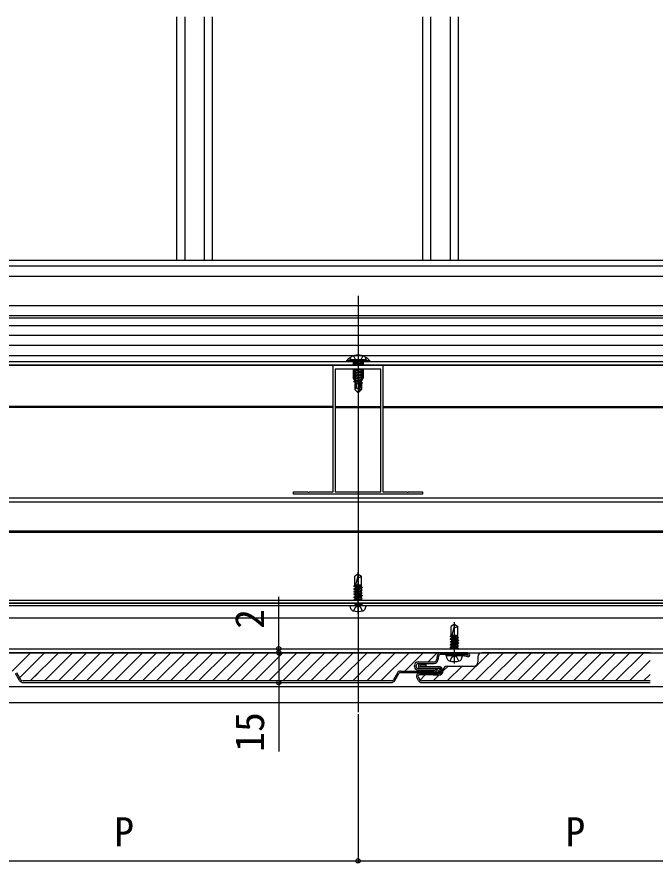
# Model space of a CAD drawing. Units: millimetres, scale not verified. Extents: x -875 to 875, y -1304 to 1296.
# Drawn here: x -356 to -34.3, y -1008.3 to -581.5 of the extents above; entities that cross this region are included whole.
import ezdxf
from ezdxf.enums import TextEntityAlignment as Align

# ---------------------------------------------------------------- set-up
doc = ezdxf.new("R2010")
doc.units = ezdxf.units.MM
doc.header["$LTSCALE"] = 8
for name, color, linetype in [('0-3_YKK_11', 7, 'Continuous'), ('0-5_YKK_12', 2, 'Continuous'), ('0-6_YKK_13', 4, 'Continuous'), ('0-7_YKK_D', 6, 'Continuous')]:
    doc.layers.add(name, color=color, linetype=linetype)
doc.styles.add('ＭＳ ゴシック', font='')
doc.styles.get('ＭＳ ゴシック').set_extended_font_data('MS Gothic')

msp = doc.modelspace()

# ---------------------------------------------------------------- linework, layer by layer
at = {"layer": '0-3_YKK_11'}
for points in [[(-151.5, -822.2), (-216.5, -822.2), (-216.5, -821), (-209.458, -821), (-209.275, -821.12), (-208.725, -821.12), (-208.542, -821), (-196.5, -821), (-196.5, -757.2), (-184.458, -757.2), (-184.275, -757.32), (-183.725, -757.32), (-183.542, -757.2), (-171.5, -757.2), (-171.5, -821), (-159.458, -821), (-159.275, -821.12), (-158.725, -821.12), (-158.542, -821), (-151.5, -821)], [(-195.5, -759.2), (-195.5, -821), (-172.5, -821), (-172.5, -759.2)]]:
    msp.add_lwpolyline(points, close=True, dxfattribs=at)
at = {"layer": '0-5_YKK_12'}
for p, q in [((-275.5, -581.458), (-275.5, -704.2)), ((-271.443, -581.458), (-271.443, -704.2)), ((-261.557, -581.458), (-261.557, -704.2)), ((-257.5, -581.458), (-257.5, -704.2)), ((-151.5, -581.458), (-151.5, -704.2)), ((-147.443, -581.458), (-147.443, -704.2)), ((-137.557, -581.458), (-137.557, -704.2)), ((-133.5, -581.458), (-133.5, -704.2)), ((-618.5, -704.2), (705.5, -704.2)), ((791.221, -707.2), (-860.035, -707.2)), ((-571.832, -712.2), (658.832, -712.2)), ((-184, -722.2), (-184, -932.2)), ((-573.5, -733.2), (660.5, -733.2)), ((-584, -755.2), (671, -755.2)), ((-573.75, -752.2), (660.75, -752.2)), ((-184, -751.7), (-184, -765.7)), ((-593, -757.2), (680, -757.2)), ((-196.5, -777.9), (-399, -777.9)), ((-196.5, -778.5), (-399, -778.5)), ((-195.5, -777.9), (-172.5, -777.9)), ((-195.5, -778.5), (-172.5, -778.5)), ((-171.5, -777.9), (31, -777.9)), ((-171.5, -778.5), (31, -778.5)), ((644.796, -824.2), (-557.804, -824.2)), ((644.796, -826.2), (-557.804, -826.2)), ((644.868, -841.5), (-557.868, -841.5)), ((644.826, -840.9), (-557.826, -840.9)), ((-184, -882.3), (-184, -861.5)), ((-608.5, -875.6), (695.5, -875.6)), ((-608.5, -877.2), (695.5, -877.2)), ((695.5, -877.2), (-608.5, -877.2)), ((493.674, -878.5), (-406.674, -878.5)), ((-608.5, -884.51), (695.5, -884.51)), ((-135.433, -907.6), (-135.433, -886.8)), ((-608.5, -900.2), (695.5, -900.2)), ((-608.5, -902.2), (695.5, -902.2)), ((-608.5, -919.2), (695.5, -919.2)), ((-608.5, -927.2), (695.5, -927.2))]:
    msp.add_line(p, q, dxfattribs=at)
at = {"layer": '0-6_YKK_13'}
for p, q in [((671, -727.2), (-584, -727.2)), ((671, -732.2), (-584, -732.2)), ((671, -737.2), (-584, -737.2)), ((671, -742.2), (-584, -742.2)), ((671, -747.2), (-584, -747.2)), ((-184, -751), (-184, -771.9)), ((-189.9, -754.952), (-189.9, -755.2)), ((-178.1, -754.952), (-189.9, -754.952)), ((-189.9, -755.2), (-178.1, -755.2)), ((-188, -754.4), (-187.859, -753.598)), ((-180, -754.4), (-188, -754.4)), ((-188, -754.4), (-187.912, -754.9)), ((-180.088, -754.9), (-187.912, -754.9)), ((-186.5, -755.2), (-186.5, -757.2)), ((-186.1, -755.55), (-182.5, -754.95)), ((-182.5, -755.05), (-186.1, -755.65)), ((-186.1, -755.55), (-185.55, -755.232)), ((-186.067, -755.2), (-186.067, -755.531)), ((-182.5, -754.95), (-185.55, -755.232)), ((-185.55, -755.968), (-182.5, -755.05)), ((-185.55, -755.1), (-185.55, -755.232)), ((-182.5, -754.95), (-182.5, -755.05)), ((-182.45, -755.1), (-182.45, -755.932)), ((-181.933, -755.2), (-181.933, -756.231)), ((-181.5, -755.2), (-181.5, -757.2)), ((-180, -754.4), (-180.141, -753.598)), ((-180, -754.4), (-180.088, -754.9)), ((-178.1, -754.952), (-178.1, -755.2)), ((671, -757.2), (-584, -757.2)), ((-186.5, -759.2), (-186.5, -763.5)), ((-186.1, -755.55), (-186.1, -755.65)), ((-186.1, -755.55), (-186.1, -755.65)), ((-186.1, -755.65), (-185.55, -755.968)), ((-186.1, -756.95), (-181.9, -756.25)), ((-181.9, -756.35), (-186.1, -757.05)), ((-186.1, -756.95), (-185.55, -756.632)), ((-186.1, -756.95), (-186.1, -757.05)), ((-186.1, -757.05), (-185.84, -757.2)), ((-182.2, -759.2), (-186.1, -759.85)), ((-186.1, -759.75), (-182.8, -759.2)), ((-186.1, -759.75), (-185.55, -759.432)), ((-186.067, -755.669), (-186.067, -756.931)), ((-186.067, -757.069), (-186.067, -757.2)), ((-186.067, -759.2), (-186.067, -759.731)), ((-182.45, -755.932), (-185.55, -756.632)), ((-185.55, -755.968), (-185.55, -756.632)), ((-184.521, -759.2), (-185.55, -759.432)), ((-185.55, -759.2), (-185.55, -759.432)), ((-182.45, -756.668), (-184, -757.018)), ((-181.9, -756.25), (-182.45, -755.932)), ((-181.9, -756.35), (-182.45, -756.668)), ((-182.45, -756.668), (-182.45, -757.2)), ((-182.45, -759.468), (-182.45, -760.132)), ((-181.933, -756.369), (-181.933, -757.2)), ((-181.933, -759.2), (-181.933, -760.431)), ((-181.9, -756.25), (-181.9, -756.35)), ((-181.5, -759.2), (-181.5, -763.5)), ((-185.55, -763.5), (-186.5, -763.5)), ((-185.7, -765.2), (-186.5, -763.5)), ((-186.1, -759.75), (-186.1, -759.85)), ((-186.1, -759.85), (-185.55, -760.168)), ((-186.1, -761.15), (-181.9, -760.45)), ((-181.9, -760.55), (-186.1, -761.25)), ((-186.1, -761.15), (-185.55, -760.832)), ((-186.1, -761.15), (-186.1, -761.25)), ((-186.1, -761.25), (-185.55, -761.568)), ((-186.1, -762.55), (-181.9, -761.85)), ((-181.9, -761.95), (-186.1, -762.65)), ((-186.1, -762.55), (-185.55, -762.232)), ((-186.1, -762.55), (-186.1, -762.65)), ((-186.1, -762.65), (-185.55, -762.968)), ((-186.1, -763.95), (-181.9, -763.25)), ((-181.9, -763.35), (-186.1, -764.05)), ((-186.1, -763.95), (-185.55, -763.632)), ((-186.1, -763.95), (-186.1, -764.05)), ((-186.067, -759.869), (-186.067, -762.531)), ((-186.067, -762.669), (-186.067, -763.931)), ((-182.45, -760.132), (-185.55, -760.832)), ((-185.55, -760.168), (-185.55, -760.832)), ((-182.45, -761.532), (-185.55, -762.232)), ((-185.55, -761.568), (-185.55, -762.232)), ((-182.45, -762.932), (-185.55, -763.632)), ((-185.55, -762.968), (-185.55, -763.632)), ((-181.9, -760.45), (-182.45, -760.132)), ((-182.45, -760.868), (-182.45, -761.532)), ((-181.9, -761.85), (-182.45, -761.532)), ((-182.45, -762.268), (-182.45, -762.932)), ((-181.9, -763.25), (-182.45, -762.932)), ((-182.45, -763.668), (-182.45, -764.332)), ((-181.5, -763.5), (-182.3, -765.2)), ((-181.5, -763.5), (-182.16, -763.5)), ((-181.933, -760.569), (-181.933, -761.831)), ((-181.933, -761.969), (-181.933, -763.231)), ((-181.933, -763.369), (-181.933, -764.42)), ((-181.9, -760.45), (-181.9, -760.55)), ((-181.9, -761.85), (-181.9, -761.95)), ((-181.9, -763.25), (-181.9, -763.35)), ((-186.1, -764.05), (-185.55, -764.368)), ((-186.1, -765.35), (-183.074, -764.846)), ((-183.102, -764.95), (-186.1, -765.45)), ((-186.1, -765.35), (-185.55, -765.032)), ((-186.1, -765.35), (-186.1, -765.45)), ((-186.1, -765.45), (-185.55, -765.768)), ((-186.067, -764.069), (-186.067, -764.42)), ((-182.3, -765.2), (-185.7, -765.2)), ((-185.7, -766.5), (-185.55, -766.432)), ((-185.7, -766.5), (-185.7, -769.35)), ((-183.424, -766.5), (-185.7, -766.5)), ((-182.45, -764.332), (-185.55, -765.032)), ((-185.55, -764.368), (-185.55, -765.032)), ((-183.16, -765.228), (-185.55, -765.768)), ((-185.55, -765.768), (-185.55, -766.432)), ((-183.305, -765.925), (-185.55, -766.432)), ((-183.365, -766.217), (-185.083, -766.5)), ((-183.09, -764.893), (-184, -769.278)), ((-182.668, -764.777), (-183.85, -770.476)), ((-183.42, -766.484), (-183.504, -766.5)), ((-182.668, -764.778), (-181.9, -764.65)), ((-181.9, -764.75), (-182.613, -764.869)), ((-182.45, -765.732), (-182.603, -765.767)), ((-182.6, -764.948), (-182.6, -769.226)), ((-182, -765.992), (-182.6, -766.091)), ((-182, -766.208), (-182.6, -766.324)), ((-182.3, -766.5), (-182.6, -766.5)), ((-181.9, -764.65), (-182.45, -764.332)), ((-182.45, -765.068), (-182.45, -765.732)), ((-182, -765.992), (-182.45, -765.732)), ((-182, -766.208), (-182.3, -766.381)), ((-182.3, -766.381), (-182.3, -769.35)), ((-182, -765.992), (-182, -766.208)), ((-181.9, -764.65), (-181.9, -764.75)), ((-184.743, -768.547), (-185.7, -769.35)), ((-184.15, -770.9), (-185.7, -769.35)), ((-184, -769.278), (-184.15, -770.9)), ((-184.15, -770.9), (-183.85, -770.9)), ((-184, -769.278), (-184, -770.9)), ((-182.6, -769.226), (-183.85, -770.476)), ((-183.85, -770.9), (-182.3, -769.35)), ((-183.85, -770.476), (-183.85, -770.9)), ((-182.3, -769.35), (-182.6, -769.226)), ((-184, -862.5), (-185.7, -863.562)), ((-185.7, -868), (-185.7, -863.562)), ((-183.904, -862.727), (-185.317, -868)), ((-184, -862.5), (-182.3, -863.562)), ((-182.3, -868), (-182.3, -863.562)), ((-186.1, -868.63), (-182.755, -868)), ((-186.1, -868.53), (-183.286, -868)), ((-185.475, -868.169), (-186.1, -868.53)), ((-186.1, -868.53), (-186.1, -868.63)), ((-185.475, -868.99), (-186.1, -868.63)), ((-186.1, -869.93), (-181.9, -869.139)), ((-186.1, -870.03), (-181.9, -869.239)), ((-185.475, -869.569), (-186.1, -869.93)), ((-186.1, -869.93), (-186.1, -870.03)), ((-185.475, -870.39), (-186.1, -870.03)), ((-186.1, -871.33), (-181.9, -870.539)), ((-186.1, -871.43), (-181.9, -870.639)), ((-185.7, -868), (-182.3, -868)), ((-185.475, -868), (-185.475, -868.169)), ((-184.845, -868), (-185.475, -868.169)), ((-185.475, -868.99), (-182.525, -868.2)), ((-182.525, -868.778), (-185.475, -869.569)), ((-185.475, -868.99), (-185.475, -869.569)), ((-185.475, -870.39), (-182.525, -869.6)), ((-182.525, -870.178), (-185.475, -870.969)), ((-185.475, -870.39), (-185.475, -872.369)), ((-182.525, -868.2), (-182.3, -868)), ((-182.525, -868.2), (-182.525, -868.778)), ((-182.525, -869.6), (-181.9, -869.239)), ((-182.525, -869.6), (-182.525, -870.178)), ((-182.525, -871), (-181.9, -870.639)), ((-185.475, -870.969), (-186.1, -871.33)), ((-186.1, -871.33), (-186.1, -871.43)), ((-185.475, -871.79), (-186.1, -871.43)), ((-186.1, -872.73), (-181.9, -871.939)), ((-186.1, -872.83), (-181.9, -872.039)), ((-185.475, -873.19), (-186.1, -872.83)), ((-186.1, -874.13), (-181.9, -873.339)), ((-186.1, -874.23), (-181.9, -873.439)), ((-185.475, -873.769), (-186.1, -874.13)), ((-186.1, -874.13), (-186.1, -874.23)), ((-185.475, -874.59), (-186.1, -874.23)), ((-186.1, -875.53), (-181.9, -874.739)), ((-185.943, -875.6), (-181.9, -874.839)), ((-185.475, -871.79), (-182.525, -871)), ((-182.525, -871.578), (-185.475, -872.369)), ((-185.475, -873.19), (-182.525, -872.4)), ((-182.525, -872.978), (-185.475, -873.769)), ((-185.475, -873.19), (-185.475, -873.769)), ((-185.475, -874.59), (-182.525, -873.8)), ((-182.525, -874.378), (-185.475, -875.169)), ((-185.475, -874.59), (-185.475, -875.169)), ((-182.525, -871), (-182.525, -871.578)), ((-182.525, -871.578), (-181.9, -871.939)), ((-182.525, -872.4), (-181.9, -872.039)), ((-182.525, -872.4), (-182.525, -872.978)), ((-182.525, -872.978), (-181.9, -873.339)), ((-182.525, -873.8), (-181.9, -873.439)), ((-182.525, -873.8), (-182.525, -874.378)), ((-182.525, -874.378), (-181.9, -874.739)), ((-182.525, -875.2), (-181.9, -874.839)), ((-181.9, -871.939), (-181.9, -872.039)), ((-181.9, -873.339), (-181.9, -873.439)), ((-181.9, -874.739), (-181.9, -874.839)), ((-187.604, -879.979), (-188, -878.5)), ((-180, -878.5), (-188, -878.5)), ((-185.475, -877.39), (-185.805, -877.2)), ((-185.7, -878.1), (-185.7, -878)), ((-185.7, -878), (-182.3, -878)), ((-182.606, -877.2), (-185.475, -877.969)), ((-185.475, -877.39), (-184.765, -877.2)), ((-185.475, -877.39), (-185.475, -878)), ((-184.349, -878), (-181.9, -877.539)), ((-184.018, -875.6), (-182.525, -875.2)), ((-182.742, -879.136), (-184, -878.467)), ((-183.817, -878), (-181.9, -877.639)), ((-181.8, -881.067), (-182.742, -879.136)), ((-182.525, -875.2), (-182.525, -875.6)), ((-182.525, -878), (-181.9, -877.639)), ((-182.487, -877.2), (-181.9, -877.539)), ((-182.3, -878.1), (-182.3, -878)), ((-181.9, -877.539), (-181.9, -877.639)), ((-180.396, -879.979), (-180, -878.5)), ((-135.433, -887.8), (-137.133, -888.862)), ((-137.133, -893.3), (-137.133, -888.862)), ((-135.337, -888.027), (-136.75, -893.3)), ((-135.433, -887.8), (-133.733, -888.862)), ((-133.733, -893.3), (-133.733, -888.862)), ((-137.533, -893.93), (-134.188, -893.3)), ((-137.533, -893.83), (-134.719, -893.3)), ((-136.908, -893.469), (-137.533, -893.83)), ((-137.533, -893.83), (-137.533, -893.93)), ((-136.908, -894.29), (-137.533, -893.93)), ((-137.533, -895.23), (-133.333, -894.439)), ((-137.533, -895.33), (-133.333, -894.539)), ((-136.908, -894.869), (-137.533, -895.23)), ((-137.533, -895.23), (-137.533, -895.33)), ((-136.908, -895.69), (-137.533, -895.33)), ((-137.533, -896.63), (-133.333, -895.839)), ((-137.533, -896.73), (-133.333, -895.939)), ((-136.908, -896.269), (-137.533, -896.63)), ((-137.133, -893.3), (-133.733, -893.3)), ((-136.908, -893.3), (-136.908, -893.469)), ((-136.278, -893.3), (-136.908, -893.469)), ((-136.908, -894.29), (-133.958, -893.5)), ((-133.958, -894.078), (-136.908, -894.869)), ((-136.908, -894.29), (-136.908, -894.869)), ((-136.908, -895.69), (-133.958, -894.9)), ((-133.958, -895.478), (-136.908, -896.269)), ((-136.908, -895.69), (-136.908, -897.669)), ((-136.908, -897.09), (-133.958, -896.3)), ((-133.958, -893.5), (-133.733, -893.3)), ((-133.958, -893.5), (-133.958, -894.078)), ((-133.958, -894.9), (-133.333, -894.539)), ((-133.958, -894.9), (-133.958, -895.478)), ((-133.958, -896.3), (-133.333, -895.939)), ((-133.958, -896.3), (-133.958, -896.878)), ((-137.533, -896.63), (-137.533, -896.73)), ((-136.908, -897.09), (-137.533, -896.73)), ((-137.533, -898.03), (-133.333, -897.239)), ((-137.533, -898.13), (-133.333, -897.339)), ((-136.908, -898.49), (-137.533, -898.13)), ((-137.533, -899.43), (-133.333, -898.639)), ((-137.533, -899.53), (-133.333, -898.739)), ((-136.908, -899.069), (-137.533, -899.43)), ((-137.533, -899.43), (-137.533, -899.53)), ((-136.908, -899.89), (-137.533, -899.53)), ((-133.958, -896.878), (-136.908, -897.669)), ((-136.908, -898.49), (-133.958, -897.7)), ((-133.958, -898.278), (-136.908, -899.069)), ((-136.908, -898.49), (-136.908, -899.069)), ((-136.908, -899.89), (-133.958, -899.1)), ((-136.908, -899.89), (-136.908, -900.2)), ((-133.958, -899.678), (-135.905, -900.2)), ((-134.188, -900.2), (-133.333, -900.039)), ((-133.958, -896.878), (-133.333, -897.239)), ((-133.958, -897.7), (-133.333, -897.339)), ((-133.958, -897.7), (-133.958, -898.278)), ((-133.958, -898.278), (-133.333, -898.639)), ((-133.958, -899.1), (-133.333, -898.739)), ((-133.958, -899.1), (-133.958, -899.678)), ((-133.958, -899.678), (-133.333, -900.039)), ((-133.657, -900.2), (-133.333, -900.139)), ((-133.439, -900.2), (-133.333, -900.139)), ((-133.333, -897.239), (-133.333, -897.339)), ((-133.333, -898.639), (-133.333, -898.739)), ((-133.333, -900.039), (-133.333, -900.139)), ((-142.22, -902.2), (-522.72, -902.2)), ((-358.407, -911.406), (-349.2, -902.2)), ((-354.623, -914.694), (-342.129, -902.2)), ((-349.258, -916.4), (-335.058, -902.2)), ((-342.187, -916.4), (-327.987, -902.2)), ((-335.116, -916.4), (-320.916, -902.2)), ((-328.045, -916.4), (-313.845, -902.2)), ((-320.974, -916.4), (-306.774, -902.2)), ((-313.903, -916.4), (-299.703, -902.2)), ((-306.832, -916.4), (-292.632, -902.2)), ((-299.761, -916.4), (-285.561, -902.2)), ((-292.69, -916.4), (-278.49, -902.2)), ((-285.619, -916.4), (-271.419, -902.2)), ((-278.547, -916.4), (-264.347, -902.2)), ((-271.476, -916.4), (-257.276, -902.2)), ((-264.405, -916.4), (-250.205, -902.2)), ((-257.334, -916.4), (-243.134, -902.2)), ((-250.263, -916.4), (-236.063, -902.2)), ((-243.192, -916.4), (-228.992, -902.2)), ((-236.121, -916.4), (-221.921, -902.2)), ((-229.05, -916.4), (-214.85, -902.2)), ((-221.979, -916.4), (-207.779, -902.2)), ((-214.908, -916.4), (-200.708, -902.2)), ((-207.837, -916.4), (-193.637, -902.2)), ((-200.766, -916.4), (-186.566, -902.2)), ((-193.695, -916.4), (-179.495, -902.2)), ((-186.624, -916.4), (-172.424, -902.2)), ((-179.552, -916.4), (-165.352, -902.2)), ((-172.481, -916.4), (-158.281, -902.2)), ((-160.41, -911.4), (-151.21, -902.2)), ((-148.739, -906.8), (-144.139, -902.2)), ((-144.187, -903.839), (-144.55, -905.816)), ((-143.4, -903.984), (-143.763, -905.961)), ((-128.72, -902.2), (-142.22, -902.2)), ((-128.72, -903), (-142.22, -903)), ((-139.72, -903), (-139.72, -903.8)), ((-139.72, -903), (-131.407, -903)), ((-131.146, -903.8), (-139.72, -903.8)), ((-139.037, -905.279), (-139.433, -903.8)), ((-131.433, -903.8), (-139.433, -903.8)), ((-134.175, -904.436), (-135.433, -903.767)), ((-133.233, -906.367), (-134.175, -904.436)), ((-132.006, -916.4), (-117.806, -902.2)), ((-131.829, -905.279), (-131.433, -903.8)), ((-131.72, -903), (-131.076, -903)), ((-128.894, -904.185), (-131.007, -903.812)), ((-130.937, -903.012), (-128.755, -903.397)), ((-124.935, -916.4), (-110.735, -902.2)), ((-123.62, -904.2), (-123.62, -906.9)), ((-36.8, -902.2), (-121.62, -902.2)), ((-117.864, -916.4), (-103.664, -902.2)), ((-110.793, -916.4), (-96.593, -902.2)), ((-103.722, -916.4), (-89.522, -902.2)), ((-96.651, -916.4), (-82.451, -902.2)), ((-89.579, -916.4), (-75.379, -902.2)), ((-82.508, -916.4), (-68.308, -902.2)), ((-75.437, -916.4), (-61.237, -902.2)), ((-68.366, -916.4), (-54.166, -902.2)), ((-61.295, -916.4), (-47.095, -902.2)), ((-54.224, -916.4), (-40.024, -902.2)), ((-155.52, -909.2), (-155.52, -908.6)), ((-154.72, -909.2), (-154.72, -908.6)), ((-153.72, -906.8), (-145.73, -906.8)), ((-153.72, -907.6), (-145.73, -907.6)), ((-152.62, -907.9), (-149.62, -907.9)), ((-152.62, -908.7), (-149.62, -908.7)), ((-152.62, -909.1), (-143.42, -909.1)), ((-149.62, -908.7), (-149.62, -907.9)), ((-141.127, -911.379), (-138.648, -908.9)), ((-139.12, -908.9), (-125.62, -908.9)), ((-139.077, -916.4), (-131.577, -908.9)), ((-47.153, -916.4), (-36.8, -906.047)), ((-354.677, -916.2), (-356.698, -912.7)), ((-353.985, -915.8), (-356.005, -912.3)), ((-349.121, -916.263), (-345.379, -912.521)), ((-164.195, -912.3), (-166.215, -915.8)), ((-165.523, -916.2), (-163.502, -912.7)), ((-162.636, -911.4), (-145.72, -911.4)), ((-162.636, -912.2), (-145.72, -912.2)), ((-145.72, -910.2), (-153.72, -910.2)), ((-145.72, -911), (-153.72, -911)), ((-153.339, -911.4), (-152.939, -911)), ((-153.115, -912.5), (-143.42, -912.5)), ((-143.42, -913.3), (-153.115, -913.3)), ((-152.776, -915.957), (-150.119, -913.3)), ((-152.62, -909.9), (-143.42, -909.9)), ((-141.12, -911.2), (-141.12, -910.9)), ((-40.082, -916.4), (-36.8, -913.118)), ((-167.255, -916.4), (-352.945, -916.4)), ((-352.945, -917.2), (-167.255, -917.2)), ((-342.187, -916.4), (-342.038, -916.251)), ((-153.577, -916.2), (-154.415, -914.75)), ((-153.722, -914.35), (-152.885, -915.8)), ((-36.8, -916.4), (-151.845, -916.4)), ((-151.845, -917.2), (-36.8, -917.2)), ((-146.148, -916.4), (-143.241, -913.493)), ((-143.42, -913.5), (-146.12, -913.5))]:
    msp.add_line(p, q, dxfattribs=at)
for points in [[(-186.3, -752.421), (-185.145, -754.737), (-184, -755.346)], [(-181.7, -752.421), (-182.855, -754.737), (-184, -755.346)], [(-181.987, -759.2), (-182.45, -759.468), (-185.55, -760.168)], [(-181.9, -760.55), (-182.45, -760.868), (-185.55, -761.568)], [(-181.9, -761.95), (-182.45, -762.268), (-185.55, -762.968)], [(-181.9, -763.35), (-182.45, -763.668), (-185.55, -764.368)], [(-184, -769.278), (-184.743, -768.547), (-184.9, -766.5)], [(-181.9, -764.75), (-182.45, -765.068), (-182.6, -765.101)], [(-182.525, -868.778), (-181.9, -869.139), (-181.9, -869.239)], [(-182.525, -870.178), (-181.9, -870.539), (-181.9, -870.639)], [(-185.475, -872.369), (-186.1, -872.73), (-186.1, -872.83)], [(-186.2, -881.067), (-185.258, -879.136), (-184, -878.467)], [(-185.475, -875.169), (-186.1, -875.53), (-186.1, -875.6)], [(-133.958, -894.078), (-133.333, -894.439), (-133.333, -894.539)], [(-133.958, -895.478), (-133.333, -895.839), (-133.333, -895.939)], [(-136.908, -897.669), (-137.533, -898.03), (-137.533, -898.13)], [(-137.633, -906.367), (-136.691, -904.436), (-135.433, -903.767)]]:
    msp.add_lwpolyline(points, dxfattribs=at)
for centre, radius in [((-143.42, -911.2), 1.3), ((-144.528, -911.195), 0.1), ((-144.129, -910.489), 0.1), ((-144.029, -911.988), 0.1), ((-143.619, -911.188), 0.1), ((-143.396, -911.788), 0.1), ((-143.275, -910.266), 0.1), ((-142.844, -911.398), 0.1), ((-142.744, -910.689), 0.1), ((-142.744, -911.888), 0.1)]:
    msp.add_circle(centre, radius, dxfattribs=at)
for centre, radius, start, end in [((-184, -759.9), 7.7, 119.70576, 140.01688), ((-186.972, -753.754), 0.9, 122.05588, 170), ((-184, -758.5), 6.5, 57.94412, 122.05588), ((-185.75, -755.1), 0.2, 0, 90), ((-182.25, -755.1), 0.2, 90, 180), ((-181.028, -753.754), 0.9, 10, 57.94412), ((-184, -759.9), 7.7, 39.98312, 60.29424), ((-182.848, -764.948), 0.248, 0, 167.19096), ((-183.84, -861.593), 2.5, 260.31336, 308.01351), ((-184.097, -862.675), 0.2, 345, 58), ((-186.1, -878.1), 0.4, 270, 0), ((-181.9, -878.1), 0.4, 180, 270), ((-186.251, -879.617), 1.4, 195, 255.67668), ((-184, -870.8), 10.5, 255.67668, 284.32332), ((-181.749, -879.617), 1.4, 284.32332, 345), ((-135.273, -886.893), 2.5, 260.31336, 308.01351), ((-135.53, -887.975), 0.2, 345, 58), ((-142.22, -904.2), 2, 90, 169.61396), ((-142.22, -904.2), 1.2, 90, 169.61396), ((-131.146, -904.6), 0.8, 80, 90), ((-131.076, -903.8), 0.8, 80, 90), ((-128.72, -903.2), 1, 260, 90), ((-128.72, -903.2), 0.2, 260, 90), ((-121.62, -904.2), 2, 90, 180), ((-153.72, -908.6), 1.8, 90, 180), ((-153.72, -908.6), 1, 90, 180), ((-152.62, -908.9), 1, 90, 180), ((-152.62, -908.9), 1, 180, 270), ((-152.62, -908.9), 0.2, 90, 180), ((-152.62, -908.9), 0.2, 180, 270), ((-145.73, -905.6), 1.2, 270, 349.61396), ((-145.73, -905.6), 2, 270, 349.61396), ((-143.42, -911.2), 2.1, 360, 90), ((-139.12, -910.9), 2, 90, 180), ((-137.684, -904.917), 1.4, 195, 255.67668), ((-135.433, -896.1), 10.5, 255.67668, 284.32332), ((-133.182, -904.917), 1.4, 284.32332, 345), ((-125.62, -906.9), 2, 270, 0), ((-162.636, -913.2), 1.8, 90, 150), ((-162.636, -913.2), 1, 90, 150), ((-153.72, -909.2), 1.8, 180, 270), ((-153.72, -909.2), 1, 180, 270), ((-153.115, -914), 1.5, 90, 210), ((-153.115, -914), 0.7, 90, 210), ((-145.72, -911.2), 1, 0, 90), ((-145.72, -911.2), 0.2, 0, 90), ((-145.72, -911.2), 0.2, 270, 360), ((-145.72, -911.2), 1, 270, 0), ((-143.42, -911.2), 1.3, 360, 90), ((-143.42, -911.2), 2.1, 270, 360), ((-143.42, -911.2), 1.3, 270, 360), ((-143.42, -911.2), 2.3, 270, 360), ((-352.945, -915.2), 2, 210, 270), ((-352.945, -915.2), 1.2, 210, 270), ((-167.255, -915.2), 1.2, 270, 330), ((-167.255, -915.2), 2, 270, 330), ((-151.845, -915.2), 2, 210, 270), ((-151.845, -915.2), 1.2, 210, 270)]:
    msp.add_arc(centre, radius, start, end, dxfattribs=at)
at = {"layer": '0-7_YKK_D'}
for p, q in [((-224, -900.2), (-224, -874.009)), ((-224, -902.2), (-224, -900.2)), ((-224, -902.2), (-224, -906.5)), ((-184, -933.2), (-184, -1008.2)), ((-184, -933.2), (-184, -1008.2)), ((-411.5, -1007.2), (-184, -1007.2)), ((-184, -1007.2), (43.5, -1007.2))]:
    msp.add_line(p, q, dxfattribs=at)
msp.add_lwpolyline([(-224, -902.2), (-224, -917.2), (-224, -952.045)], dxfattribs=at)
for centre in [(-224, -900.2), (-224, -902.2), (-224, -902.2), (-224, -917.2), (-184, -1007.2), (-184, -1007.2)]:
    msp.add_circle(centre, 1.075, dxfattribs=at)

# ---------------------------------------------------------------- texts
at = {"layer": '0-7_YKK_D', "style": 'ＭＳ ゴシック'}
for s, p in [('2', (-227, -890.077)), ('15', (-227, -952.114))]:
    msp.add_text(s, height=14.66, rotation=90, dxfattribs=at).set_placement(p, align=Align.BOTTOM_LEFT)
for p in [(-306.955, -1004.2), (-79.455, -1004.2)]:
    msp.add_text('P', height=14.66, dxfattribs=at).set_placement(p, align=Align.BOTTOM_LEFT)

doc.saveas('drawing.dxf')
